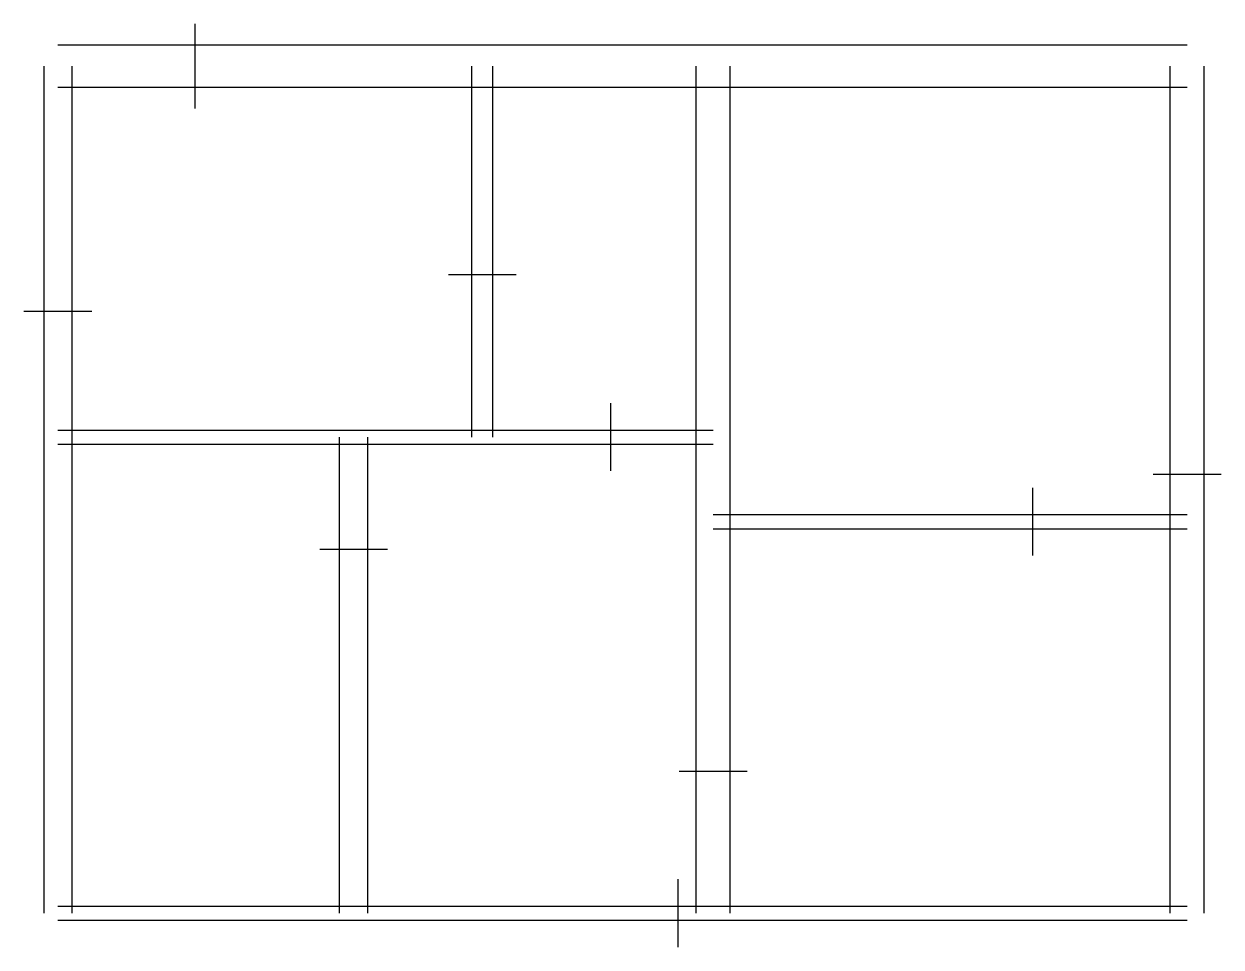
# Model space of a CAD drawing. Header units: millimetres. Extents: x -240 to 8240, y -240 to 6300.
import ezdxf

# ---------------------------------------------------------------- set-up
doc = ezdxf.new("R2010")
doc.units = ezdxf.units.MM
doc.layers.add('OPENING', color=4, linetype='Continuous')
doc.layers.add('WALL', color=7, linetype='Continuous')

msp = doc.modelspace()

# ---------------------------------------------------------------- linework, layer by layer
at = {"layer": 'OPENING'}
for p, q in [((970.6, 6300), (970.6, 5700)), ((3247, 4521.9), (2767, 4521.9)), ((-240, 4264.6), (240, 4264.6)), ((3918, 3133), (3918, 3613)), ((8240, 3107.6), (7760, 3107.6)), ((6905.9, 2534), (6905.9, 3014)), ((2335, 2577.2), (1855, 2577.2)), ((4882, 1002.8), (4402, 1002.8)), ((4394.4, -240), (4394.4, 240))]:
    msp.add_line(p, q, dxfattribs=at)
at = {"layer": 'WALL'}
for p, q in [((8000, 6150), (0, 6150)), ((-100, 6000), (-100, 0)), ((100, 6000), (100, 0)), ((2932, 3373), (2932, 6000)), ((3082, 3373), (3082, 6000)), ((4522, 0), (4522, 6000)), ((4762, 0), (4762, 6000)), ((7880, 0), (7880, 6000)), ((8120, 0), (8120, 6000)), ((8000, 5850), (0, 5850)), ((0, 3423), (4642, 3423)), ((0, 3323), (4642, 3323)), ((1995, 0), (1995, 3373)), ((2195, 0), (2195, 3373)), ((4642, 2824), (8000, 2824)), ((4642, 2724), (8000, 2724)), ((0, 50), (8000, 50)), ((0, -50), (8000, -50))]:
    msp.add_line(p, q, dxfattribs=at)

doc.saveas('drawing.dxf')
